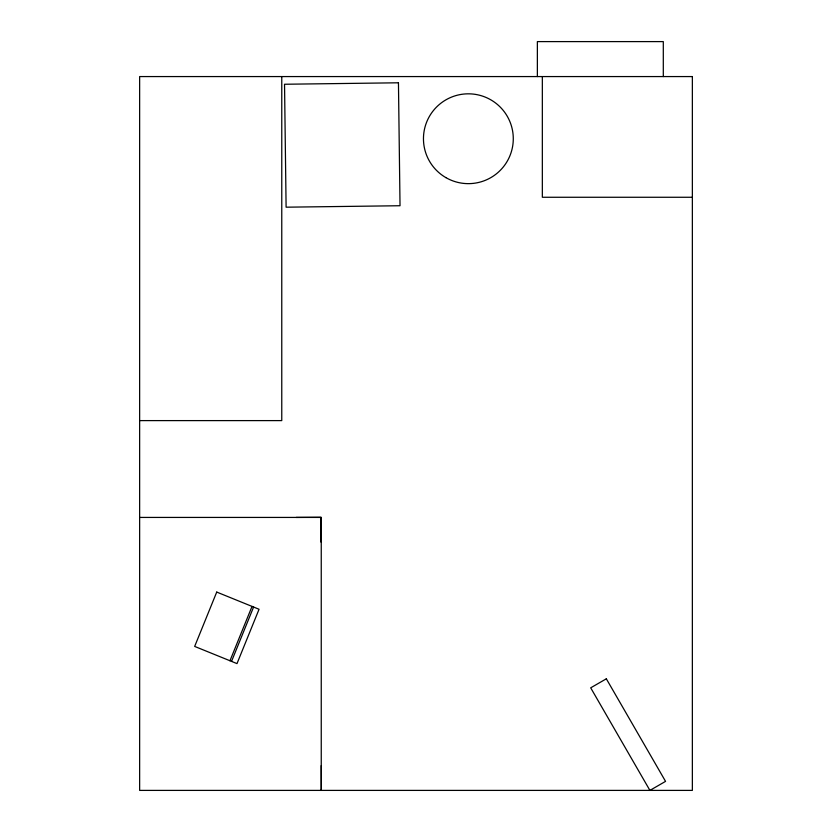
<?xml version="1.0" encoding="UTF-8"?>
<svg xmlns="http://www.w3.org/2000/svg" width="832" height="832" viewBox="0 0 832 832"><rect width="100%" height="100%" fill="white"/><g stroke="black" fill="none" stroke-linecap="round" stroke-linejoin="round"><path stroke-width="1.25" d="M229.965 660.754L252.034 606.403M231.525 661.388L253.594 607.038M692.359 197.267L542.339 197.267L542.339 76.565M139.641 420.607L281.767 420.607L281.767 76.565M139.641 517.431L321.246 517.431L321.246 790.4M321.246 765.586L321.298 790.4M663.302 76.565L663.302 41.6L537.368 41.6L537.368 76.565M320.986 542.1L320.986 517.286L296.171 517.431M216.726 592.072L194.667 646.422L236.995 663.603L259.054 609.263L216.726 592.072M606.33 678.808L590.699 687.825L649.917 790.4L665.548 781.373L606.33 678.808M398.455 82.794L284.534 84.25L286.104 207.189L400.026 205.733L398.455 82.794M692.359 76.565L139.641 76.565L139.641 790.4L692.359 790.4L692.359 76.565M445.921 177.632A44.907 44.907 0 0 0 513.282 138.736A44.907 44.907 0 0 0 445.921 99.84A44.907 44.907 0 0 0 445.921 177.632"/></g></svg>
